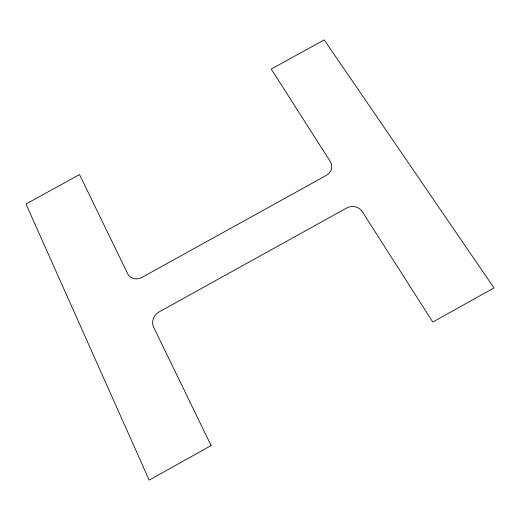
<?xml version="1.0" encoding="UTF-8"?>
<svg xmlns="http://www.w3.org/2000/svg" width="520" height="520" viewBox="0 0 520 520"><rect width="100%" height="100%" fill="white"/><g stroke="black" fill="none" stroke-linecap="round" stroke-linejoin="round"><path stroke-width="0.78" d="M211.114 445.588L149.181 480.11L26 204.029L79.521 174.571L127.588 273.572A11.141 10.186 -43.6 0 0 141.837 277.459L326.144 175.506A11.089 10.114 -11.2 0 0 330.272 161.499L271.239 69.056L324.226 39.891L494 287.905L432.783 322.03L362.297 211.653A11.466 10.686 -4 0 0 346.645 208.013L158.873 312.058A11.512 10.764 -50.7 0 0 153.68 327.294L211.114 445.588"/></g></svg>
